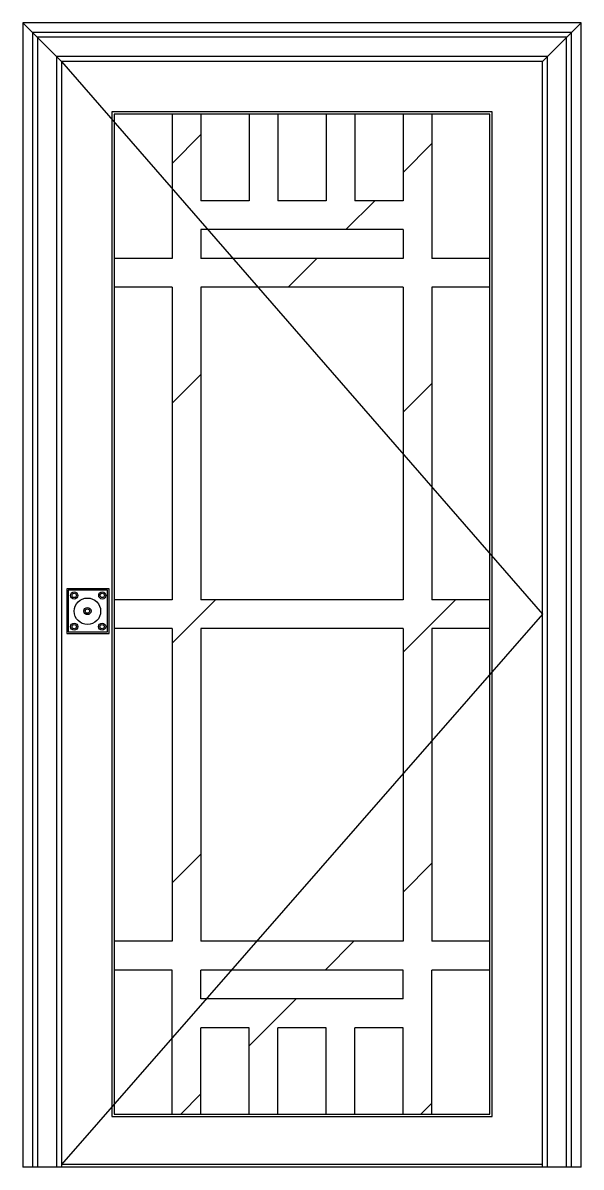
# Model space of a CAD drawing. Header units: metres. Extents: x -4683 to -3639, y 3 to 2145.
import ezdxf

# ---------------------------------------------------------------- set-up
doc = ezdxf.new("R2010")
doc.units = ezdxf.units.M
for name, color, linetype in [('3', 3, 'Continuous'), ('4', 4, 'Continuous'), ('7', 7, 'Continuous'), ('WALL', 7, 'Continuous')]:
    doc.layers.add(name, color=color, linetype=linetype)

msp = doc.modelspace()

# ---------------------------------------------------------------- hatches: boundary and pattern name
at = {"layer": '3'}
h = msp.add_hatch(dxfattribs=at)
h.set_pattern_fill('ANSI31', scale=100)
h.paths.add_polyline_path([(-3918.09, 1974.11), (-3972.09, 1974.11), (-3972.09, 1812.11), (-4062.09, 1812.11), (-4062.09, 1974.11), (-4116.09, 1974.11), (-4116.09, 1812.11), (-4206.09, 1812.11), (-4206.09, 1974.11), (-4260.09, 1974.11), (-4260.09, 1812.11), (-4350.09, 1812.11), (-4350.09, 1974.11), (-4404.09, 1974.11), (-4404.09, 1704.11), (-4512.09, 1704.11), (-4512.09, 1650.11), (-4404.09, 1650.11), (-4404.09, 1065.11), (-4512.09, 1065.11), (-4512.09, 1011.11), (-4404.09, 1011.11), (-4404.09, 426.11), (-4512.09, 426.11), (-4512.09, 372.11), (-4404.09, 372.11), (-4404.09, 102.11), (-4350.09, 102.11), (-4350.09, 264.11), (-4260.09, 264.11), (-4260.09, 102.11), (-4206.09, 102.11), (-4206.09, 264.11), (-4116.09, 264.11), (-4116.09, 102.11), (-4062.09, 102.11), (-4062.09, 264.11), (-3972.09, 264.11), (-3972.09, 102.11), (-3918.09, 102.11), (-3918.09, 372.11), (-3810.09, 372.11), (-3810.09, 426.11), (-3918.09, 426.11), (-3918.09, 1011.11), (-3810.09, 1011.11), (-3810.09, 1065.11), (-3918.09, 1065.11), (-3918.09, 1650.11), (-3810.09, 1650.11), (-3810.09, 1704.11), (-3918.09, 1704.11)])
h.paths.add_polyline_path([(-3972.09, 1704.11), (-3972.09, 1758.11), (-4350.09, 1758.11), (-4350.09, 1704.11)])
h.paths.add_polyline_path([(-3972.09, 1650.11), (-4350.09, 1650.11), (-4350.09, 1065.11), (-3972.09, 1065.11)])
h.paths.add_polyline_path([(-3972.09, 1011.11), (-4350.09, 1011.11), (-4350.09, 426.11), (-3972.09, 426.11)])
h.paths.add_polyline_path([(-3972.09, 372.11), (-4350.09, 372.11), (-4350.09, 318.11), (-3972.09, 318.11)])

# ---------------------------------------------------------------- linework, layer by layer
for p, q in [((-4611.09, 2073.11), (-4683.09, 2145.11)), ((-3711.09, 2073.11), (-3639.09, 2145.11)), ((-4404.09, 1974.11), (-4404.09, 1704.11)), ((-4350.09, 1974.11), (-4350.09, 1812.11)), ((-4260.09, 1974.11), (-4260.09, 1812.11)), ((-4206.09, 1974.11), (-4206.09, 1812.11)), ((-4116.09, 1974.11), (-4116.09, 1812.11)), ((-4062.09, 1974.11), (-4062.09, 1812.11)), ((-3972.09, 1974.11), (-3972.09, 1812.11)), ((-3918.09, 1974.11), (-3918.09, 1704.11)), ((-4260.09, 1812.11), (-4350.09, 1812.11)), ((-4116.09, 1812.11), (-4206.09, 1812.11)), ((-3972.09, 1812.11), (-4062.09, 1812.11)), ((-4350.09, 1758.11), (-4350.09, 1704.11)), ((-3972.09, 1758.11), (-4350.09, 1758.11)), ((-3972.09, 1758.11), (-3972.09, 1704.11)), ((-4404.09, 1704.11), (-4512.09, 1704.11)), ((-3972.09, 1704.11), (-4350.09, 1704.11)), ((-3810.09, 1704.11), (-3918.09, 1704.11)), ((-4404.09, 1650.11), (-4512.09, 1650.11)), ((-4404.09, 1650.11), (-4404.09, 1065.11)), ((-4350.09, 1650.11), (-4350.09, 1065.11)), ((-3972.09, 1650.11), (-4350.09, 1650.11)), ((-3972.09, 1650.11), (-3972.09, 1065.11)), ((-3810.09, 1650.11), (-3918.09, 1650.11)), ((-3918.09, 1650.11), (-3918.09, 1065.11)), ((-4404.09, 1065.11), (-4512.09, 1065.11)), ((-3972.09, 1065.11), (-4350.09, 1065.11)), ((-3810.09, 1065.11), (-3918.09, 1065.11)), ((-4404.09, 1011.11), (-4512.09, 1011.11)), ((-4404.09, 1011.11), (-4404.09, 426.11)), ((-4350.09, 1011.11), (-4350.09, 426.11)), ((-3972.09, 1011.11), (-4350.09, 1011.11)), ((-3972.09, 1011.11), (-3972.09, 426.11)), ((-3918.09, 1011.11), (-3918.09, 426.11)), ((-3810.09, 1011.11), (-3918.09, 1011.11)), ((-4404.09, 426.11), (-4512.09, 426.11)), ((-3972.09, 426.11), (-4350.09, 426.11)), ((-3810.09, 426.11), (-3918.09, 426.11)), ((-4404.09, 372.11), (-4512.09, 372.11)), ((-4404.09, 102.11), (-4404.09, 372.11)), ((-3972.09, 372.11), (-4350.09, 372.11)), ((-4350.09, 318.11), (-4350.09, 372.11)), ((-3972.09, 318.11), (-3972.09, 372.11)), ((-3810.09, 372.11), (-3918.09, 372.11)), ((-3918.09, 102.11), (-3918.09, 372.11)), ((-3972.09, 318.11), (-4350.09, 318.11)), ((-4350.09, 102.11), (-4350.09, 264.11)), ((-4260.09, 264.11), (-4350.09, 264.11)), ((-4260.09, 102.11), (-4260.09, 264.11)), ((-4116.09, 264.11), (-4206.09, 264.11)), ((-4206.09, 102.11), (-4206.09, 264.11)), ((-4116.09, 102.11), (-4116.09, 264.11)), ((-4062.09, 102.11), (-4062.09, 264.11)), ((-3972.09, 264.11), (-4062.09, 264.11)), ((-3972.09, 102.11), (-3972.09, 264.11)), ((-3711.09, 8.11), (-4611.09, 8.11))]:
    msp.add_line(p, q, dxfattribs=at)
for points in [[(-3657.09, 3.11), (-3657.09, 2127.11), (-4665.09, 2127.11), (-4665.09, 3.11)], [(-3702.09, 3.11), (-3702.09, 2082.11), (-4620.09, 2082.11), (-4620.09, 3.11)], [(-4611.09, 2073.11), (-3711.09, 1038.11), (-4611.09, 8.11)]]:
    msp.add_lwpolyline(points, dxfattribs=at)
for points in [[(-3805.59, 97.61), (-3805.59, 1978.61), (-4516.59, 1978.61), (-4516.59, 97.61)], [(-4524.65, 1083.24), (-4598.45, 1083.24), (-4598.45, 1004.94), (-4524.65, 1004.94)]]:
    msp.add_lwpolyline(points, close=True, dxfattribs=at)
for centre, radius in [((-4587.2, 1073.34), 6.75), ((-4587.2, 1073.34), 4.05), ((-4534.55, 1073.34), 6.75), ((-4534.55, 1073.34), 4.05), ((-4562.45, 1044.09), 6.75), ((-4562.45, 1044.09), 4.05), ((-4587.2, 1014.84), 6.75), ((-4587.2, 1014.84), 4.05), ((-4535, 1014.84), 6.75), ((-4535, 1014.84), 4.05)]:
    msp.add_circle(centre, radius, dxfattribs=at)
at = {"layer": '4'}
msp.add_lwpolyline([(-3639.09, 3.11), (-3639.09, 2145.11), (-4683.09, 2145.11), (-4683.09, 3.11)], dxfattribs=at)
at = {"layer": '7'}
for points in [[(-3666.09, 3.11), (-3666.09, 2118.11), (-4656.09, 2118.11), (-4656.09, 3.11)], [(-3711.09, 3.11), (-3711.09, 2073.11), (-4611.09, 2073.11), (-4611.09, 3.11)]]:
    msp.add_lwpolyline(points, dxfattribs=at)
for points in [[(-3810.09, 102.11), (-3810.09, 1974.11), (-4512.09, 1974.11), (-4512.09, 102.11)], [(-4521.95, 1085.94), (-4601.15, 1085.94), (-4601.15, 1002.24), (-4521.95, 1002.24)]]:
    msp.add_lwpolyline(points, close=True, dxfattribs=at)
msp.add_circle((-4562.45, 1043.64), 24.75, dxfattribs=at)
at = {"layer": 'WALL'}
msp.add_line((-3639.09, 3.11), (-4683.09, 3.11), dxfattribs=at)

doc.saveas('drawing.dxf')
